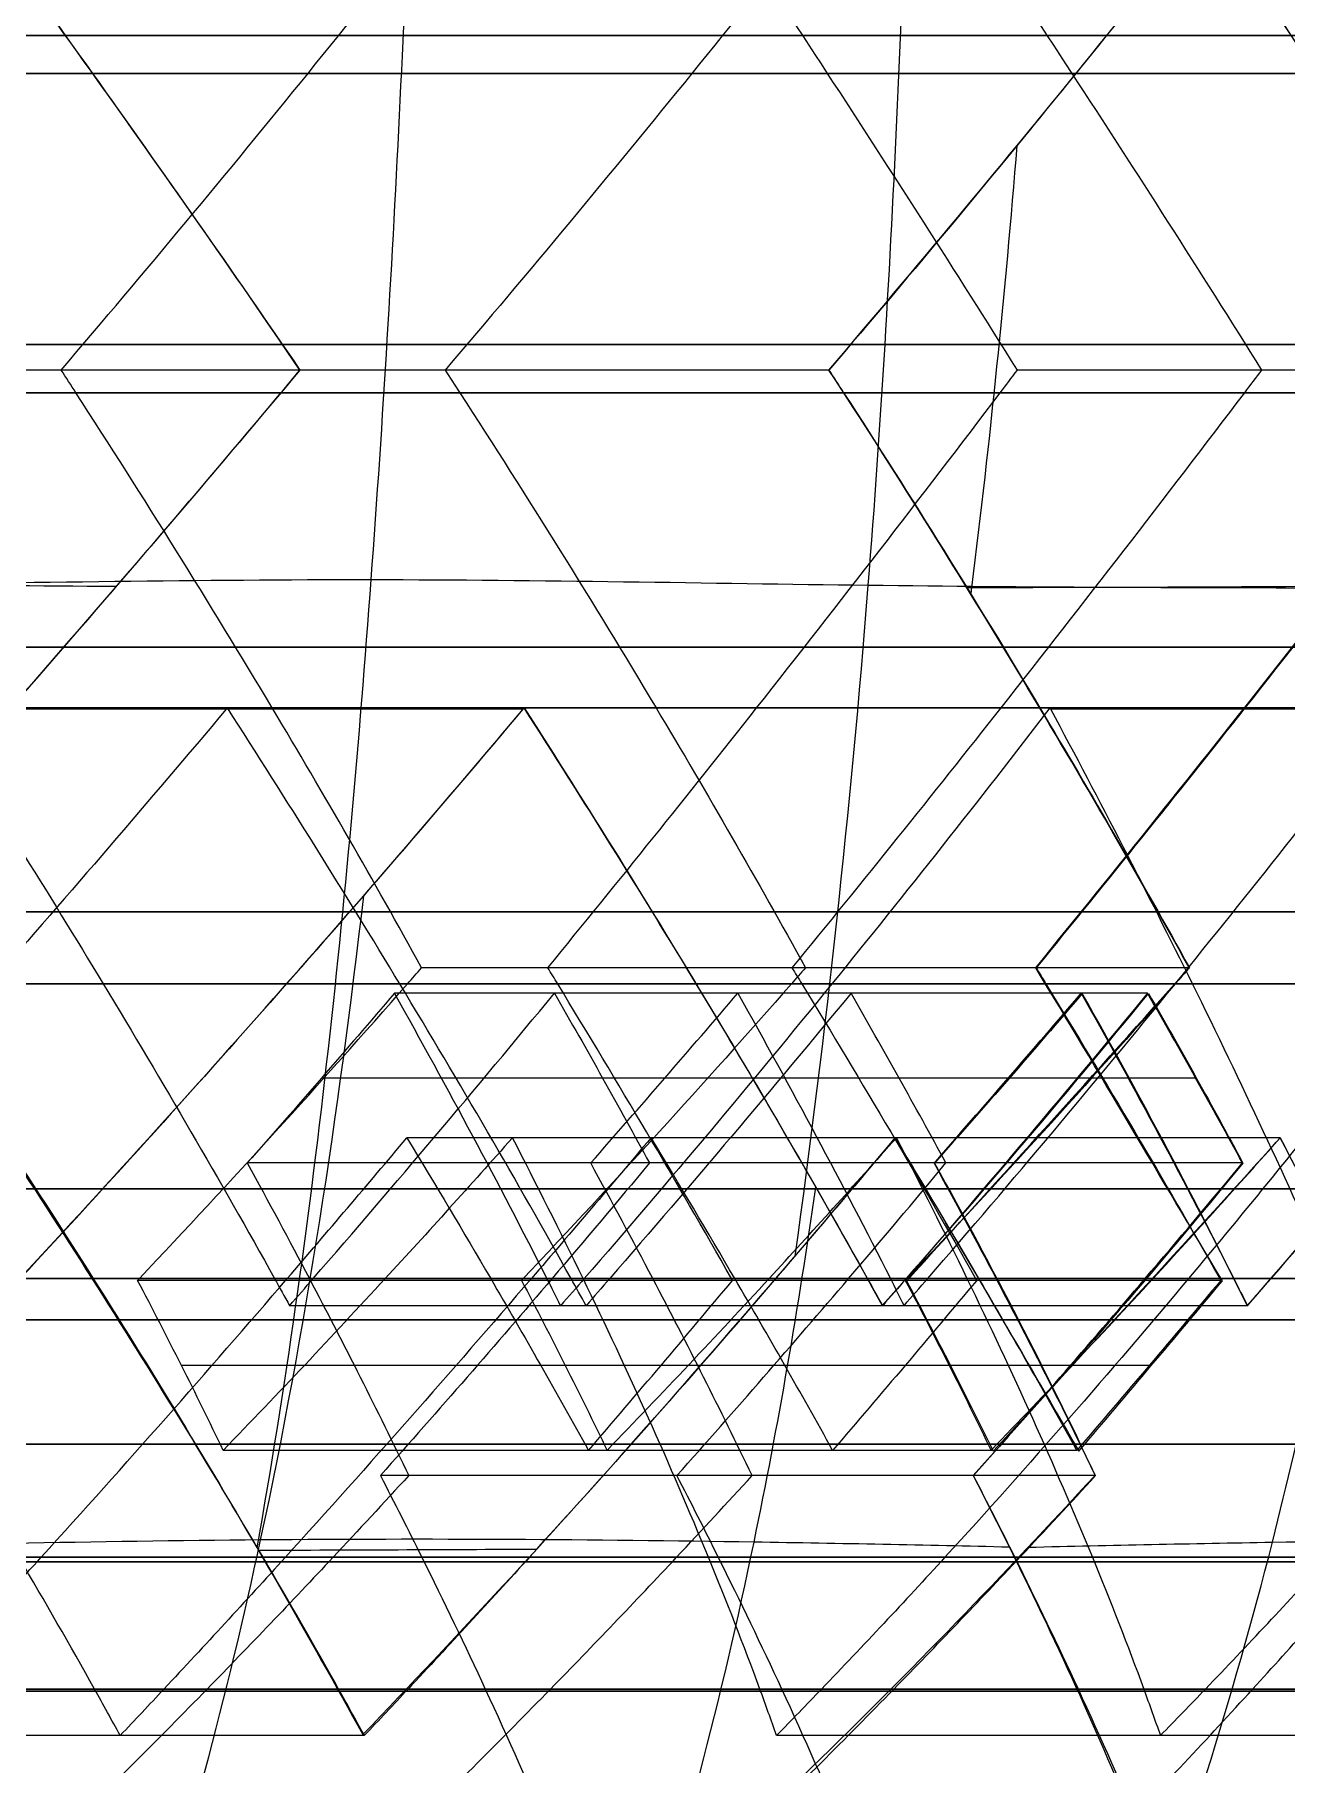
# Model space of a CAD drawing. Header units: millimetres. Extents: x -184 to 184, y -148 to 146.
# Drawn here: x 77.87 to 91.41, y -34.5 to -15.79 of the extents above; entities that cross this region are included whole.
import ezdxf

# ---------------------------------------------------------------- set-up
doc = ezdxf.new("R2010")
doc.units = ezdxf.units.MM
doc.header["$MEASUREMENT"] = 0
doc.layers.add('Tyre', color=7, linetype='Continuous', true_color=0x000000)

msp = doc.modelspace()

# ---------------------------------------------------------------- linework, layer by layer
at = {"layer": 'Tyre'}
for p, q in [((78.5, -16.206, -106.876), (72.083, -16.206, -98.989)), ((89.136, -16.206, -98.043), (80.829, -16.206, -92.18)), ((91.733, -16.206, 95.617), (86.45, -16.206, 86.93)), ((80.742, -19.416, -104.764), (74.325, -19.416, -96.877)), ((86.465, -19.416, -99.918), (78.158, -19.416, -94.055)), ((93.786, -19.416, 93.08), (88.503, -19.416, 84.393)), ((80.536, -19.662, -104.884), (74.12, -19.662, -96.997)), ((86.624, -19.662, -99.743), (78.318, -19.662, -93.879)), ((93.6, -19.662, 93.227), (88.318, -19.662, 84.54)), ((83.152, -23.087, -102.206), (76.736, -23.087, -94.319)), ((83.165, -23.072, -102.199), (76.748, -23.072, -94.312)), ((83.166, -23.071, -102.199), (76.749, -23.071, -94.312)), ((83.166, -23.072, -102.198), (76.75, -23.072, -94.311)), ((88.748, -23.072, -97.246), (80.442, -23.072, -91.383)), ((90.965, -23.072, 95.176), (85.682, -23.072, 86.489)), ((96.286, -23.072, 89.945), (88.855, -23.072, 83.005)), ((96.287, -23.071, 89.944), (88.856, -23.071, 83.005)), ((96.287, -23.072, 89.944), (88.857, -23.072, 83.004)), ((96.295, -23.087, 89.932), (88.865, -23.087, 82.992)), ((90.364, -25.884, -95.092), (82.058, -25.884, -89.229)), ((88.706, -25.884, 96.642), (83.423, -25.884, 87.955)), ((80.594, -26.059, -103.569), (74.177, -26.059, -95.683)), ((85.03, -26.059, -99.959), (78.614, -26.059, -92.072)), ((89.194, -26.158, 96.221), (81.764, -26.158, 89.282)), ((90.211, -26.059, -95.189), (81.905, -26.059, -89.326)), ((89.912, -26.158, -95.551), (83.495, -26.158, -87.664)), ((88.813, -26.059, 96.495), (83.53, -26.059, 87.808)), ((93.925, -26.059, 91.652), (86.495, -26.059, 84.712)), ((97.83, -26.059, 87.472), (90.399, -26.059, 80.533)), ((88.404, -27.078, 96.689), (80.973, -27.078, 89.749)), ((90.432, -27.078, -94.795), (84.016, -27.078, -86.908)), ((87.182, -27.723, 97.522), (81.899, -27.723, 88.835)), ((91.347, -27.723, -93.632), (83.041, -27.723, -87.769)), ((87.602, -27.996, 97.142), (80.171, -27.996, 90.202)), ((90.939, -27.996, -94.025), (84.523, -27.996, -86.139)), ((78.494, -29.246, 104.26), (73.211, -29.246, 95.573)), ((87.291, -29.266, -96.886), (78.985, -29.266, -91.022)), ((87.31, -29.246, -96.876), (79.004, -29.246, -91.012)), ((86.883, -29.246, -97.403), (80.467, -29.246, -89.516)), ((85.887, -29.246, 98.199), (80.604, -29.246, 89.512)), ((88.274, -29.246, 96.132), (80.844, -29.246, 89.193)), ((87.301, -29.246, -97.027), (80.885, -29.246, -89.14)), ((89.971, -29.246, -94.446), (81.664, -29.246, -88.583)), ((88.087, -29.246, 96.204), (82.805, -29.246, 87.517)), ((90.845, -29.246, 93.718), (83.414, -29.246, 86.778)), ((89.886, -29.246, -94.627), (83.469, -29.246, -86.74)), ((92.111, -29.246, -92.386), (83.805, -29.246, -86.523)), ((91.248, -29.246, 93.326), (83.818, -29.246, 86.386)), ((90.693, -29.246, 93.716), (85.41, -29.246, 85.029)), ((90.704, -29.266, 93.698), (85.422, -29.266, 85.011)), ((98.662, -29.246, -85.424), (90.356, -29.246, -79.561)), ((87.046, -29.54, -97.158), (80.629, -29.54, -89.271)), ((90.993, -29.54, 93.471), (83.562, -29.54, 86.532)), ((87.765, -30.186, -96.143), (79.459, -30.186, -90.279)), ((89.931, -30.186, 94.12), (84.648, -30.186, 85.433)), ((88.219, -31.105, -95.386), (79.912, -31.105, -89.523)), ((89.145, -31.105, 94.521), (83.863, -31.105, 85.834)), ((88.028, -31.378, -95.577), (81.612, -31.378, -87.69)), ((89.349, -31.378, 94.344), (81.918, -31.378, 87.404)), ((80.342, -32.262, 101.745), (75.059, -32.262, 93.058)), ((83.225, -32.262, 99.377), (77.942, -32.262, 90.69)), ((88.531, -32.262, 94.737), (81.1, -32.262, 87.798)), ((88.477, -32.262, -94.788), (82.06, -32.262, -86.901)), ((93.468, -32.262, -89.811), (85.161, -32.262, -83.948)), ((96.026, -32.262, -87.097), (87.72, -32.262, -81.233)), ((81.16, -33.688, 100.462), (75.878, -33.688, 91.775)), ((81.911, -33.688, 99.845), (76.628, -33.688, 91.158)), ((87.167, -33.688, 95.332), (79.737, -33.688, 88.393)), ((89.163, -33.688, -93.468), (82.747, -33.688, -85.581)), ((94.024, -33.688, -88.532), (85.718, -33.688, -82.669)), ((94.691, -33.688, -87.825), (86.384, -33.688, -81.962)), ((99.356, -33.688, -82.552), (91.049, -33.688, -76.689)), ((81.438, -34.191, 99.993), (76.156, -34.191, 91.306)), ((94.204, -34.191, -88.071), (85.898, -34.191, -82.207))]:
    msp.add_line(p, q, dxfattribs=at)
at = {"layer": 'Tyre', "extrusion": (0, 1, 0)}
for centre, radius in [((-0.002, 0, -15.797), 124.225), ((-0.002, 0, -16.206), 128.204), ((-0.002, 0, -19.139), 123.865), ((-0.002, 0, -19.662), 127.831), ((-0.002, 0, -22.415), 123.407), ((-0.002, 0, -23.072), 127.353), ((-0.002, 0, -25.28), 122.902), ((-0.002, 0, -26.059), 126.825), ((-0.002, 0, -28.277), 122.237), ((-0.002, 0, -29.246), 126.118), ((-0.002, 0, -29.694), 121.862), ((-0.002, 0, -31.039), 121.458), ((-0.002, 0, -32.262), 125.267), ((-0.002, 0, -32.312), 121.025), ((-0.002, 0, -33.688), 124.781), ((-0.002, 0, -33.709), 120.479)]:
    msp.add_circle(centre, radius, dxfattribs=at)
at = {"layer": 'Tyre'}
for points, knots in [([(44.107, -25.214), (44.425, -25.8), (45.033, -26.906), (45.919, -28.462), (46.733, -29.826), (47.482, -31.009), (48.177, -32.029), (48.829, -32.902), (49.446, -33.644), (50.04, -34.273), (50.623, -34.811), (51.259, -35.315), (52.008, -35.814), (52.894, -36.3), (53.877, -36.739), (54.92, -37.119), (56.018, -37.449), (57.164, -37.736), (58.351, -37.988), (59.572, -38.216), (60.938, -38.448), (62.11, -38.639), (63.547, -38.882), (65.86, -39.301), (69.451, -40.037), (73.023, -40.814), (75.856, -41.4), (78.503, -41.914), (81.135, -42.355), (83.68, -42.669), (85.989, -42.877), (88.75, -43.006), (92.055, -43.027), (95.534, -42.953), (98.576, -42.845), (100.862, -42.765), (102.469, -42.714), (104.168, -42.664), (106.229, -42.583), (108.053, -42.454), (109.448, -42.297), (110.434, -42.151), (111.37, -41.972), (112.303, -41.744), (113.29, -41.429), (114.316, -40.994), (115.316, -40.436), (116.233, -39.786), (117.08, -39.039), (117.867, -38.188), (118.6, -37.23), (119.282, -36.161), (119.916, -34.98), (120.504, -33.689), (121.019, -32.364), (121.473, -31.022), (121.876, -29.676), (122.382, -27.762), (122.914, -25.337), (123.447, -22.287), (123.885, -19.123), (124.241, -15.803), (124.51, -12.476), (124.703, -9.19), (124.852, -5.37), (124.899, -2.648), (124.908, -1)], [-120.649004, -120.649004, -120.649004, -120.649004, -118.650702, -116.862627, -115.278043, -113.886013, -112.659991, -111.57623, -110.619273, -109.764185, -108.982805, -108.241804, -107.330881, -106.285945, -105.214455, -104.103595, -102.956919, -101.774926, -100.560273, -99.316969, -98.049825, -96.401874, -95.754745, -93.679159, -89.348161, -84.759548, -82.712049, -80.669318, -76.6709, -74.708043, -72.977287, -69.716501, -66.420043, -63.061128, -59.280374, -57.285758, -56.198777, -54.459689, -52.18611, -50.010515, -48.975492, -47.975653, -47.021046, -46.115651, -45.09644, -43.915354, -42.778406, -41.665801, -40.547217, -39.394425, -38.193605, -36.930675, -35.593952, -34.175832, -32.675947, -31.330744, -29.926467, -28.461055, -25.390839, -22.481232, -19.173422, -15.811868, -12.463584, -9.160915, -5.937875, -0.994422, -0.994422, -0.994422, -0.994422]), ([(80.278, -32.161, 101.819), (80.895, -28.699, 102.81), (81.618, -21.608, 103.915), (81.991, -13.237, 104.579), (82.11, -8.215, 104.787), (82.137, -6.644, 104.833)], [11.622363, 11.622363, 11.622363, 11.622363, 21.998391, 32.39871, 37.116955, 37.116955, 37.116955, 37.116955]), ([(86.099, -29.005, 98.099), (86.437, -26.588, 98.603), (87.076, -20.674, 99.536), (87.314, -14.317, 100.019), (87.407, -10.35, 100.218), (87.418, -9.844, 100.242)], [14.758479, 14.758479, 14.758479, 14.758479, 21.998391, 32.39871, 33.919074, 33.919074, 33.919074, 33.919074]), ([(80.742, -19.416, -104.764), (80.012, -18.347, -105.488), (79.264, -17.277, -106.192), (78.5, -16.206, -106.876), (77.725, -15.12, -107.57), (76.933, -14.034, -108.244), (76.125, -12.948, -108.9)], [813.991134, 813.991134, 813.991134, 813.991134, 818.440226, 818.440226, 818.440226, 822.951964, 822.951964, 822.951964, 822.951964]), ([(78.158, -19.416, -94.055), (79.068, -18.351, -93.449), (79.958, -17.281, -92.824), (80.829, -16.206, -92.18), (81.706, -15.124, -91.531), (82.564, -14.038, -90.863), (83.404, -12.948, -90.179)], [-668.78662, -668.78662, -668.78662, -668.78662, -664.20882, -664.20882, -664.20882, -659.598797, -659.598797, -659.598797, -659.598797]), ([(87.557, -12.948, -93.111), (86.717, -14.038, -93.795), (85.86, -15.124, -94.462), (84.982, -16.206, -95.111), (84.111, -17.281, -95.755), (83.222, -18.351, -96.381), (82.312, -19.416, -96.986)], [659.598797, 659.598797, 659.598797, 659.598797, 664.20882, 664.20882, 664.20882, 668.78662, 668.78662, 668.78662, 668.78662]), ([(88.503, -19.416, 84.393), (87.837, -18.351, 85.26), (87.153, -17.281, 86.105), (86.45, -16.206, 86.93), (85.743, -15.124, 87.761), (85.019, -14.038, 88.571), (84.279, -12.948, 89.362)], [-668.78662, -668.78662, -668.78662, -668.78662, -664.20882, -664.20882, -664.20882, -659.598797, -659.598797, -659.598797, -659.598797]), ([(91.71, -12.948, -96.042), (90.87, -14.038, -96.727), (90.013, -15.124, -97.394), (89.136, -16.206, -98.043), (88.265, -17.281, -98.687), (87.375, -18.351, -99.313), (86.465, -19.416, -99.918)], [659.598797, 659.598797, 659.598797, 659.598797, 664.20882, 664.20882, 664.20882, 668.78662, 668.78662, 668.78662, 668.78662]), ([(86.92, -12.948, 93.705), (87.66, -14.038, 92.914), (88.385, -15.124, 92.104), (89.092, -16.206, 91.273), (89.794, -17.281, 90.448), (90.479, -18.351, 89.603), (91.145, -19.416, 88.737)], [659.598797, 659.598797, 659.598797, 659.598797, 664.20882, 664.20882, 664.20882, 668.78662, 668.78662, 668.78662, 668.78662]), ([(89.561, -12.948, 98.049), (90.302, -14.038, 97.258), (91.026, -15.124, 96.448), (91.733, -16.206, 95.617), (92.435, -17.281, 94.792), (93.12, -18.351, 93.947), (93.786, -19.416, 93.08)], [659.598797, 659.598797, 659.598797, 659.598797, 664.20882, 664.20882, 664.20882, 668.78662, 668.78662, 668.78662, 668.78662]), ([(88.001, -21.845, -98.155), (88.004, -21.821, -98.157), (88.209, -20.2, -98.295), (88.372, -18.58, -98.411), (88.502, -16.985, -98.509)], [21.92523, 21.92523, 21.92523, 21.92523, 21.998391, 26.781942, 26.781942, 26.781942, 26.781942]), ([(75.104, -25.884, -107.645), (75.955, -24.95, -107.275), (76.792, -24.013, -106.881), (77.616, -23.072, -106.467), (78.608, -21.939, -105.968), (79.581, -20.802, -105.439), (80.536, -19.662, -104.884), (80.605, -19.58, -104.844), (80.674, -19.498, -104.804), (80.742, -19.416, -104.764)], [804.936805, 804.936805, 804.936805, 804.936805, 808.886961, 808.886961, 808.886961, 813.649053, 813.649053, 813.649053, 813.991134, 813.991134, 813.991134, 813.991134]), ([(82.058, -25.884, -89.229), (81.542, -24.947, -89.963), (81.002, -24.009, -90.68), (80.442, -23.072, -91.383), (79.762, -21.934, -92.236), (79.052, -20.797, -93.068), (78.318, -19.662, -93.879), (78.265, -19.58, -93.938), (78.212, -19.498, -93.996), (78.158, -19.416, -94.055)], [-677.752953, -677.752953, -677.752953, -677.752953, -673.859453, -673.859453, -673.859453, -669.127981, -669.127981, -669.127981, -668.78662, -668.78662, -668.78662, -668.78662]), ([(82.312, -19.416, -96.986), (82.365, -19.498, -96.928), (82.418, -19.58, -96.87), (82.471, -19.662, -96.811), (83.206, -20.797, -96), (83.915, -21.934, -95.168), (84.595, -23.072, -94.314), (85.155, -24.009, -93.612), (85.695, -24.947, -92.894), (86.211, -25.884, -92.161)], [668.78662, 668.78662, 668.78662, 668.78662, 669.127981, 669.127981, 669.127981, 673.859453, 673.859453, 673.859453, 677.752953, 677.752953, 677.752953, 677.752953]), ([(83.423, -25.884, 87.955), (84.19, -24.947, 87.489), (84.943, -24.009, 87), (85.682, -23.072, 86.489), (86.58, -21.934, 85.869), (87.458, -20.797, 85.218), (88.318, -19.662, 84.54), (88.38, -19.58, 84.491), (88.442, -19.498, 84.442), (88.503, -19.416, 84.393)], [-677.752953, -677.752953, -677.752953, -677.752953, -673.859453, -673.859453, -673.859453, -669.127981, -669.127981, -669.127981, -668.78662, -668.78662, -668.78662, -668.78662]), ([(91.145, -19.416, 88.737), (91.083, -19.498, 88.786), (91.021, -19.58, 88.835), (90.959, -19.662, 88.884), (90.099, -20.797, 89.561), (89.221, -21.934, 90.213), (88.323, -23.072, 90.833), (87.584, -24.009, 91.343), (86.832, -24.947, 91.833), (86.064, -25.884, 92.298)], [668.78662, 668.78662, 668.78662, 668.78662, 669.127981, 669.127981, 669.127981, 673.859453, 673.859453, 673.859453, 677.752953, 677.752953, 677.752953, 677.752953]), ([(86.465, -19.416, -99.918), (86.518, -19.498, -99.86), (86.571, -19.58, -99.801), (86.624, -19.662, -99.743), (87.359, -20.797, -98.931), (88.068, -21.934, -98.1), (88.748, -23.072, -97.246), (89.308, -24.009, -96.544), (89.848, -24.947, -95.826), (90.364, -25.884, -95.092)], [668.78662, 668.78662, 668.78662, 668.78662, 669.127981, 669.127981, 669.127981, 673.859453, 673.859453, 673.859453, 677.752953, 677.752953, 677.752953, 677.752953]), ([(93.786, -19.416, 93.08), (93.724, -19.498, 93.129), (93.663, -19.58, 93.179), (93.601, -19.662, 93.227), (92.741, -20.797, 93.905), (91.863, -21.934, 94.556), (90.965, -23.072, 95.176), (90.226, -24.009, 95.687), (89.473, -24.947, 96.176), (88.706, -25.884, 96.642)], [668.78662, 668.78662, 668.78662, 668.78662, 669.127981, 669.127981, 669.127981, 673.859453, 673.859453, 673.859453, 677.752953, 677.752953, 677.752953, 677.752953]), ([(78.752, -21.759, -105.871), (77.922, -21.754, -106.482), (75.219, -21.732, -108.425), (70.546, -21.647, -111.603), (64.463, -21.76, -115.216), (60.365, -21.77, -117.255), (58.22, -21.772, -118.287), (58.198, -21.772, -118.297)], [4.886563, 4.886563, 4.886563, 4.886563, 7.979294, 14.867092, 21.754891, 28.64269, 28.713111, 28.713111, 28.713111, 28.713111]), ([(73.388, -21.759, 109.657), (74.242, -21.754, 109.08), (76.977, -21.732, 107.184), (81.536, -21.647, 103.845), (86.978, -21.76, 99.324), (90.272, -21.77, 96.144), (91.962, -21.772, 94.469), (91.979, -21.772, 94.452)], [4.886563, 4.886563, 4.886563, 4.886563, 7.979294, 14.867092, 21.754891, 28.64269, 28.713111, 28.713111, 28.713111, 28.713111]), ([(104.395, -21.759, -80.699), (103.761, -21.754, -81.511), (101.683, -21.732, -84.111), (98.04, -21.647, -88.431), (93.158, -21.76, -93.552), (89.761, -21.77, -96.621), (87.974, -21.772, -98.193), (87.956, -21.772, -98.209)], [4.886563, 4.886563, 4.886563, 4.886563, 7.979294, 14.867092, 21.754891, 28.64269, 28.713111, 28.713111, 28.713111, 28.713111]), ([(79.957, -23.071, -98.255), (79.952, -23.077, -98.258), (79.948, -23.082, -98.26), (79.944, -23.087, -98.263), (79.107, -24.08, -98.741), (78.255, -25.072, -99.196), (77.386, -26.059, -99.626), (76.446, -27.127, -100.09), (75.487, -28.19, -100.524), (74.506, -29.246, -100.921), (74.415, -29.344, -100.957), (74.324, -29.442, -100.994), (74.233, -29.54, -101.03)], [790.763389, 790.763389, 790.763389, 790.763389, 790.783637, 790.783637, 790.783637, 794.937043, 794.937043, 794.937043, 799.424696, 799.424696, 799.424696, 799.840146, 799.840146, 799.840146, 799.840146]), ([(76.749, -23.071, -94.312), (77.391, -24.071, -93.586), (78.014, -25.067, -92.84), (78.614, -26.059, -92.072), (79.259, -27.127, -91.247), (79.879, -28.19, -90.396), (80.467, -29.246, -89.516), (80.521, -29.344, -89.435), (80.575, -29.442, -89.353), (80.629, -29.54, -89.271)], [-790.763389, -790.763389, -790.763389, -790.763389, -786.58964, -786.58964, -786.58964, -782.101856, -782.101856, -782.101856, -781.686392, -781.686392, -781.686392, -781.686392]), ([(83.166, -23.071, -102.199), (83.161, -23.077, -102.202), (83.157, -23.082, -102.204), (83.152, -23.087, -102.206), (82.316, -24.08, -102.684), (81.463, -25.072, -103.14), (80.594, -26.059, -103.569), (79.655, -27.127, -104.034), (78.696, -28.19, -104.467), (77.715, -29.246, -104.864), (77.624, -29.344, -104.901), (77.533, -29.442, -104.937), (77.441, -29.54, -104.973)], [790.763389, 790.763389, 790.763389, 790.763389, 790.783637, 790.783637, 790.783637, 794.937043, 794.937043, 794.937043, 799.424696, 799.424696, 799.424696, 799.840146, 799.840146, 799.840146, 799.840146]), ([(83.837, -29.54, -93.214), (83.784, -29.442, -93.296), (83.729, -29.344, -93.378), (83.675, -29.246, -93.459), (83.087, -28.19, -94.34), (82.468, -27.127, -95.19), (81.822, -26.059, -96.016), (81.222, -25.067, -96.783), (80.599, -24.071, -97.529), (79.957, -23.071, -98.255)], [781.686392, 781.686392, 781.686392, 781.686392, 782.101856, 782.101856, 782.101856, 786.58964, 786.58964, 786.58964, 790.763389, 790.763389, 790.763389, 790.763389]), ([(87.046, -29.54, -97.158), (86.992, -29.442, -97.24), (86.938, -29.344, -97.321), (86.883, -29.246, -97.403), (86.295, -28.19, -98.283), (85.676, -27.127, -99.134), (85.03, -26.059, -99.959), (84.43, -25.067, -100.727), (83.808, -24.071, -101.472), (83.166, -23.071, -102.199)], [781.686392, 781.686392, 781.686392, 781.686392, 782.101856, 782.101856, 782.101856, 786.58964, 786.58964, 786.58964, 790.763389, 790.763389, 790.763389, 790.763389]), ([(88.856, -23.071, 83.005), (88.088, -24.071, 83.596), (87.301, -25.067, 84.166), (86.495, -26.059, 84.712), (85.627, -27.127, 85.3), (84.736, -28.19, 85.86), (83.818, -29.246, 86.386), (83.733, -29.344, 86.435), (83.648, -29.442, 86.484), (83.562, -29.54, 86.532)], [-790.763389, -790.763389, -790.763389, -790.763389, -786.58964, -786.58964, -786.58964, -782.101856, -782.101856, -782.101856, -781.686392, -781.686392, -781.686392, -781.686392]), ([(87.277, -29.54, 90.002), (87.363, -29.442, 89.953), (87.448, -29.344, 89.905), (87.533, -29.246, 89.856), (88.451, -28.19, 89.33), (89.342, -27.127, 88.77), (90.21, -26.059, 88.182), (91.017, -25.067, 87.636), (91.803, -24.071, 87.066), (92.571, -23.071, 86.475)], [781.686392, 781.686392, 781.686392, 781.686392, 782.101856, 782.101856, 782.101856, 786.58964, 786.58964, 786.58964, 790.763389, 790.763389, 790.763389, 790.763389]), ([(92.015, -29.54, 77.483), (91.973, -29.442, 77.572), (91.93, -29.344, 77.66), (91.887, -29.246, 77.748), (91.425, -28.19, 78.7), (90.926, -27.127, 79.627), (90.399, -26.059, 80.533), (89.911, -25.072, 81.371), (89.399, -24.08, 82.19), (88.865, -23.087, 82.992), (88.862, -23.082, 82.996), (88.859, -23.077, 83), (88.856, -23.071, 83.005)], [-799.840146, -799.840146, -799.840146, -799.840146, -799.424696, -799.424696, -799.424696, -794.937043, -794.937043, -794.937043, -790.783637, -790.783637, -790.783637, -790.763389, -790.763389, -790.763389, -790.763389]), ([(90.993, -29.54, 93.471), (91.078, -29.442, 93.423), (91.163, -29.344, 93.375), (91.248, -29.246, 93.326), (92.167, -28.19, 92.8), (93.058, -27.127, 92.24), (93.925, -26.059, 91.652), (94.732, -25.067, 91.106), (95.518, -24.071, 90.535), (96.287, -23.071, 89.944)], [781.686392, 781.686392, 781.686392, 781.686392, 782.101856, 782.101856, 782.101856, 786.58964, 786.58964, 786.58964, 790.763389, 790.763389, 790.763389, 790.763389]), ([(76.098, -44.299, -96.515), (76.405, -43.636, -96.893), (78.397, -39.203, -99.346), (80.29, -33.235, -101.712), (81.159, -27.457, -102.807), (81.432, -25.105, -103.15)], [-0.533993, -0.533993, -0.533993, -0.533993, 1.197755, 11.598073, 18.662915, 18.662915, 18.662915, 18.662915]), ([(91.098, -44.299, 82.505), (91.455, -43.636, 82.838), (93.766, -39.203, 84.993), (95.998, -33.235, 87.042), (97.031, -27.457, 87.984), (97.354, -25.105, 88.279)], [-0.533993, -0.533993, -0.533993, -0.533993, 1.197755, 11.598073, 18.662915, 18.662915, 18.662915, 18.662915]), ([(78.985, -29.266, -91.022), (78.991, -29.26, -91.019), (78.997, -29.253, -91.016), (79.004, -29.246, -91.012), (79.999, -28.193, -90.481), (80.964, -27.13, -89.917), (81.905, -26.059, -89.326), (81.956, -26.001, -89.294), (82.007, -25.943, -89.262), (82.058, -25.884, -89.229)], [-682.663228, -682.663228, -682.663228, -682.663228, -682.634149, -682.634149, -682.634149, -678.005283, -678.005283, -678.005283, -677.752953, -677.752953, -677.752953, -677.752953]), ([(86.211, -25.884, -92.161), (86.16, -25.943, -92.193), (86.109, -26.001, -92.226), (86.058, -26.059, -92.258), (85.117, -27.13, -92.849), (84.152, -28.193, -93.413), (83.157, -29.246, -93.944), (83.15, -29.253, -93.947), (83.144, -29.26, -93.951), (83.138, -29.266, -93.954)], [677.752953, 677.752953, 677.752953, 677.752953, 678.005283, 678.005283, 678.005283, 682.634149, 682.634149, 682.634149, 682.663228, 682.663228, 682.663228, 682.663228]), ([(85.422, -29.266, 85.011), (85.418, -29.26, 85.017), (85.414, -29.253, 85.023), (85.41, -29.246, 85.029), (84.812, -28.193, 85.985), (84.184, -27.13, 86.91), (83.53, -26.059, 87.808), (83.495, -26.001, 87.857), (83.459, -25.943, 87.906), (83.423, -25.884, 87.955)], [-682.663228, -682.663228, -682.663228, -682.663228, -682.634149, -682.634149, -682.634149, -678.005283, -678.005283, -678.005283, -677.752953, -677.752953, -677.752953, -677.752953]), ([(86.064, -25.884, 92.298), (86.1, -25.943, 92.249), (86.136, -26.001, 92.2), (86.172, -26.059, 92.151), (86.825, -27.13, 91.254), (87.454, -28.193, 90.329), (88.052, -29.246, 89.372), (88.056, -29.253, 89.366), (88.059, -29.26, 89.36), (88.063, -29.266, 89.354)], [677.752953, 677.752953, 677.752953, 677.752953, 678.005283, 678.005283, 678.005283, 682.634149, 682.634149, 682.634149, 682.663228, 682.663228, 682.663228, 682.663228]), ([(90.364, -25.884, -95.092), (90.313, -25.943, -95.125), (90.262, -26.001, -95.157), (90.211, -26.059, -95.189), (89.27, -27.13, -95.78), (88.305, -28.193, -96.344), (87.31, -29.246, -96.876), (87.304, -29.253, -96.879), (87.297, -29.26, -96.882), (87.291, -29.266, -96.886)], [677.752953, 677.752953, 677.752953, 677.752953, 678.005283, 678.005283, 678.005283, 682.634149, 682.634149, 682.634149, 682.663228, 682.663228, 682.663228, 682.663228]), ([(88.706, -25.884, 96.642), (88.742, -25.943, 96.593), (88.777, -26.001, 96.544), (88.813, -26.059, 96.495), (89.467, -27.13, 95.597), (90.095, -28.193, 94.672), (90.693, -29.246, 93.716), (90.697, -29.253, 93.71), (90.701, -29.26, 93.704), (90.704, -29.266, 93.698)], [677.752953, 677.752953, 677.752953, 677.752953, 678.005283, 678.005283, 678.005283, 682.634149, 682.634149, 682.634149, 682.663228, 682.663228, 682.663228, 682.663228]), ([(80.629, -29.54, -89.271), (80.715, -29.442, -89.228), (80.8, -29.344, -89.184), (80.885, -29.246, -89.14), (81.777, -28.22, -88.68), (82.646, -27.19, -88.186), (83.495, -26.158, -87.664)], [-781.686392, -781.686392, -781.686392, -781.686392, -781.275938, -781.275938, -781.275938, -776.969921, -776.969921, -776.969921, -776.969921]), ([(83.562, -29.54, 86.532), (83.513, -29.442, 86.614), (83.464, -29.344, 86.696), (83.414, -29.246, 86.778), (82.895, -28.22, 87.636), (82.342, -27.19, 88.47), (81.764, -26.158, 89.282)], [-781.686392, -781.686392, -781.686392, -781.686392, -781.275938, -781.275938, -781.275938, -776.969921, -776.969921, -776.969921, -776.969921]), ([(86.704, -26.158, -91.608), (85.854, -27.19, -92.129), (84.985, -28.22, -92.624), (84.093, -29.246, -93.084), (84.008, -29.344, -93.128), (83.923, -29.442, -93.171), (83.837, -29.54, -93.214)], [776.969921, 776.969921, 776.969921, 776.969921, 781.275938, 781.275938, 781.275938, 781.686392, 781.686392, 781.686392, 781.686392]), ([(85.479, -26.158, 92.751), (86.057, -27.19, 91.94), (86.61, -28.22, 91.106), (87.13, -29.246, 90.248), (87.179, -29.344, 90.166), (87.228, -29.442, 90.084), (87.277, -29.54, 90.002)], [776.969921, 776.969921, 776.969921, 776.969921, 781.275938, 781.275938, 781.275938, 781.686392, 781.686392, 781.686392, 781.686392]), ([(89.912, -26.158, -95.551), (89.063, -27.19, -96.073), (88.193, -28.22, -96.567), (87.301, -29.246, -97.027), (87.216, -29.344, -97.071), (87.131, -29.442, -97.114), (87.046, -29.54, -97.158)], [776.969921, 776.969921, 776.969921, 776.969921, 781.275938, 781.275938, 781.275938, 781.686392, 781.686392, 781.686392, 781.686392]), ([(89.194, -26.158, 96.221), (89.773, -27.19, 95.41), (90.325, -28.22, 94.576), (90.845, -29.246, 93.718), (90.894, -29.344, 93.636), (90.944, -29.442, 93.554), (90.993, -29.54, 93.471)], [776.969921, 776.969921, 776.969921, 776.969921, 781.275938, 781.275938, 781.275938, 781.686392, 781.686392, 781.686392, 781.686392]), ([(78.797, -34.191, 95.65), (78.705, -34.024, 95.807), (78.613, -33.856, 95.963), (78.519, -33.688, 96.118), (78.255, -33.216, 96.555), (77.982, -32.74, 96.982), (77.701, -32.262, 97.401), (77.116, -31.266, 98.273), (76.497, -30.26, 99.11), (75.852, -29.246, 99.916), (75.53, -28.74, 100.319), (75.202, -28.232, 100.715), (74.867, -27.723, 101.103)], [699.146423, 699.146423, 699.146423, 699.146423, 699.887678, 699.887678, 699.887678, 701.973631, 701.973631, 701.973631, 706.315002, 706.315002, 706.315002, 708.483339, 708.483339, 708.483339, 708.483339]), ([(76.156, -34.191, 91.306), (76.314, -34.024, 91.258), (76.471, -33.856, 91.209), (76.628, -33.688, 91.158), (77.072, -33.214, 91.013), (77.51, -32.738, 90.857), (77.942, -32.262, 90.69), (78.851, -31.261, 90.34), (79.738, -30.253, 89.943), (80.604, -29.246, 89.512), (81.04, -28.739, 89.295), (81.472, -28.231, 89.069), (81.899, -27.723, 88.835)], [-699.146423, -699.146423, -699.146423, -699.146423, -698.440735, -698.440735, -698.440735, -696.445415, -696.445415, -696.445415, -692.252978, -692.252978, -692.252978, -690.141445, -690.141445, -690.141445, -690.141445]), ([(81.438, -34.191, 99.993), (81.347, -34.024, 100.151), (81.254, -33.856, 100.307), (81.16, -33.688, 100.462), (80.896, -33.216, 100.898), (80.623, -32.74, 101.326), (80.342, -32.262, 101.745), (79.757, -31.266, 102.617), (79.139, -30.26, 103.453), (78.494, -29.246, 104.26), (78.172, -28.74, 104.663), (77.843, -28.232, 105.058), (77.508, -27.723, 105.447)], [699.146423, 699.146423, 699.146423, 699.146423, 699.887678, 699.887678, 699.887678, 701.973631, 701.973631, 701.973631, 706.315002, 706.315002, 706.315002, 708.483339, 708.483339, 708.483339, 708.483339]), ([(77.526, -27.729, 105.47), (78.242, -28.818, 104.643), (78.923, -29.895, 103.778), (80.221, -32.047, 101.938), (80.834, -33.115, 100.966), (81.422, -34.181, 99.973)], [-205.790002, -205.790002, -205.790002, -205.790002, -201.163707, -201.163707, -196.453086, -196.453086, -196.453086, -196.453086]), ([(84.54, -27.723, 93.178), (84.113, -28.231, 93.413), (83.682, -28.739, 93.639), (83.245, -29.246, 93.856), (82.379, -30.253, 94.287), (81.492, -31.261, 94.683), (80.584, -32.262, 95.034), (80.151, -32.738, 95.2), (79.713, -33.214, 95.357), (79.27, -33.688, 95.501), (79.113, -33.856, 95.552), (78.955, -34.024, 95.602), (78.797, -34.191, 95.65)], [690.141445, 690.141445, 690.141445, 690.141445, 692.252978, 692.252978, 692.252978, 696.445415, 696.445415, 696.445415, 698.440735, 698.440735, 698.440735, 699.146423, 699.146423, 699.146423, 699.146423]), ([(83.041, -27.723, -87.769), (82.588, -28.233, -88.047), (82.13, -28.741, -88.318), (81.664, -29.246, -88.583), (81.091, -29.87, -88.908), (80.507, -30.489, -89.222), (79.912, -31.105, -89.523)], [-690.141445, -690.141445, -690.141445, -690.141445, -687.932616, -687.932616, -687.932616, -685.210677, -685.210677, -685.210677, -685.210677]), ([(81.422, -34.181, 99.973), (82.448, -33.112, 99.676), (83.439, -32.038, 99.315), (85.357, -29.878, 98.485), (86.279, -28.802, 98.023), (87.182, -27.723, 97.522)], [-196.453086, -196.453086, -196.453086, -196.453086, -191.92482, -191.92482, -187.448108, -187.448108, -187.448108, -187.448108]), ([(87.182, -27.723, 97.522), (86.755, -28.231, 97.756), (86.323, -28.739, 97.983), (85.887, -29.246, 98.2), (85.021, -30.254, 98.631), (84.134, -31.261, 99.027), (83.225, -32.262, 99.377), (82.792, -32.738, 99.544), (82.354, -33.214, 99.701), (81.911, -33.688, 99.845), (81.754, -33.856, 99.896), (81.597, -34.024, 99.945), (81.438, -34.191, 99.993)], [690.141445, 690.141445, 690.141445, 690.141445, 692.252978, 692.252978, 692.252978, 696.445415, 696.445415, 696.445415, 698.440735, 698.440735, 698.440735, 699.146423, 699.146423, 699.146423, 699.146423]), ([(81.899, -27.723, 88.835), (82.207, -28.233, 88.403), (82.51, -28.741, 87.964), (82.805, -29.246, 87.517), (83.169, -29.87, 86.967), (83.522, -30.489, 86.407), (83.863, -31.105, 85.834)], [-690.141445, -690.141445, -690.141445, -690.141445, -687.932616, -687.932616, -687.932616, -685.210677, -685.210677, -685.210677, -685.210677]), ([(85.898, -34.191, -82.207), (85.839, -34.024, -82.362), (85.779, -33.856, -82.516), (85.718, -33.688, -82.669), (85.543, -33.214, -83.101), (85.357, -32.738, -83.528), (85.161, -32.262, -83.948), (84.75, -31.261, -84.83), (84.294, -30.253, -85.688), (83.805, -29.246, -86.523), (83.558, -28.739, -86.944), (83.303, -28.231, -87.359), (83.041, -27.723, -87.769)], [-699.146423, -699.146423, -699.146423, -699.146423, -698.440735, -698.440735, -698.440735, -696.445415, -696.445415, -696.445415, -692.252978, -692.252978, -692.252978, -690.141445, -690.141445, -690.141445, -690.141445]), ([(84.065, -31.105, -92.455), (84.66, -30.489, -92.154), (85.244, -29.87, -91.84), (85.817, -29.246, -91.514), (86.283, -28.741, -91.25), (86.741, -28.233, -90.979), (87.194, -27.723, -90.7)], [685.210677, 685.210677, 685.210677, 685.210677, 687.932616, 687.932616, 687.932616, 690.141445, 690.141445, 690.141445, 690.141445]), ([(86.504, -31.105, 90.177), (86.163, -30.489, 90.75), (85.81, -29.87, 91.311), (85.446, -29.246, 91.861), (85.151, -28.741, 92.307), (84.849, -28.233, 92.746), (84.54, -27.723, 93.178)], [685.210677, 685.210677, 685.210677, 685.210677, 687.932616, 687.932616, 687.932616, 690.141445, 690.141445, 690.141445, 690.141445]), ([(91.607, -27.723, -78.659), (91.196, -28.232, -78.966), (90.78, -28.74, -79.267), (90.356, -29.246, -79.561), (89.507, -30.26, -80.149), (88.63, -31.266, -80.71), (87.72, -32.262, -81.233), (87.283, -32.74, -81.485), (86.838, -33.216, -81.729), (86.384, -33.688, -81.962), (86.223, -33.856, -82.045), (86.061, -34.024, -82.127), (85.898, -34.191, -82.207)], [-708.483339, -708.483339, -708.483339, -708.483339, -706.315002, -706.315002, -706.315002, -701.973631, -701.973631, -701.973631, -699.887678, -699.887678, -699.887678, -699.146423, -699.146423, -699.146423, -699.146423]), ([(89.145, -31.105, 94.521), (88.804, -30.489, 95.094), (88.451, -29.87, 95.655), (88.088, -29.246, 96.205), (87.792, -28.741, 96.651), (87.49, -28.233, 97.09), (87.182, -27.723, 97.522)], [685.210677, 685.210677, 685.210677, 685.210677, 687.932616, 687.932616, 687.932616, 690.141445, 690.141445, 690.141445, 690.141445]), ([(87.194, -27.723, -90.7), (87.456, -28.231, -90.29), (87.711, -28.739, -89.875), (87.958, -29.246, -89.455), (88.447, -30.253, -88.62), (88.903, -31.261, -87.762), (89.315, -32.262, -86.879), (89.511, -32.738, -86.459), (89.697, -33.214, -86.033), (89.871, -33.688, -85.6), (89.932, -33.856, -85.447), (89.992, -34.024, -85.294), (90.051, -34.191, -85.139)], [690.141445, 690.141445, 690.141445, 690.141445, 692.252978, 692.252978, 692.252978, 696.445415, 696.445415, 696.445415, 698.440735, 698.440735, 698.440735, 699.146423, 699.146423, 699.146423, 699.146423]), ([(88.219, -31.105, -95.386), (88.814, -30.489, -95.085), (89.397, -29.87, -94.771), (89.971, -29.246, -94.446), (90.436, -28.741, -94.182), (90.895, -28.233, -93.91), (91.347, -27.723, -93.632)], [685.210677, 685.210677, 685.210677, 685.210677, 687.932616, 687.932616, 687.932616, 690.141445, 690.141445, 690.141445, 690.141445]), ([(90.051, -34.191, -85.139), (90.214, -34.024, -85.059), (90.376, -33.856, -84.977), (90.538, -33.688, -84.894), (90.991, -33.216, -84.66), (91.436, -32.74, -84.417), (91.873, -32.262, -84.165), (92.783, -31.266, -83.641), (93.66, -30.26, -83.081), (94.509, -29.246, -82.493), (94.933, -28.74, -82.199), (95.35, -28.232, -81.898), (95.76, -27.723, -81.591)], [699.146423, 699.146423, 699.146423, 699.146423, 699.887678, 699.887678, 699.887678, 701.973631, 701.973631, 701.973631, 706.315002, 706.315002, 706.315002, 708.483339, 708.483339, 708.483339, 708.483339]), ([(94.185, -34.181, -88.053), (93.819, -33.112, -89.057), (93.391, -32.038, -90.021), (92.432, -29.878, -91.878), (91.908, -28.802, -92.766), (91.347, -27.723, -93.632)], [-196.453086, -196.453086, -196.453086, -196.453086, -191.92482, -191.92482, -187.448108, -187.448108, -187.448108, -187.448108]), ([(91.347, -27.723, -93.632), (91.61, -28.231, -93.222), (91.865, -28.739, -92.807), (92.111, -29.246, -92.386), (92.6, -30.254, -91.552), (93.056, -31.261, -90.694), (93.468, -32.262, -89.811), (93.664, -32.738, -89.391), (93.85, -33.214, -88.965), (94.024, -33.688, -88.532), (94.085, -33.856, -88.379), (94.146, -34.024, -88.225), (94.204, -34.191, -88.071)], [690.141445, 690.141445, 690.141445, 690.141445, 692.252978, 692.252978, 692.252978, 696.445415, 696.445415, 696.445415, 698.440735, 698.440735, 698.440735, 699.146423, 699.146423, 699.146423, 699.146423]), ([(80.171, -27.996, 90.202), (80.4, -28.413, 89.87), (80.625, -28.83, 89.533), (80.844, -29.246, 89.193), (81.218, -29.959, 88.609), (81.578, -30.67, 88.014), (81.918, -31.378, 87.404)], [-774.369193, -774.369193, -774.369193, -774.369193, -772.627114, -772.627114, -772.627114, -769.643776, -769.643776, -769.643776, -769.643776]), ([(84.523, -27.996, -86.139), (84.175, -28.413, -86.344), (83.824, -28.83, -86.545), (83.469, -29.246, -86.74), (82.862, -29.959, -87.074), (82.243, -30.67, -87.392), (81.612, -31.378, -87.69)], [-774.369193, -774.369193, -774.369193, -774.369193, -772.627114, -772.627114, -772.627114, -769.643776, -769.643776, -769.643776, -769.643776]), ([(85.633, -31.378, 90.874), (85.293, -30.67, 91.483), (84.934, -29.959, 92.079), (84.559, -29.246, 92.662), (84.34, -28.83, 93.003), (84.116, -28.413, 93.34), (83.887, -27.996, 93.672)], [769.643776, 769.643776, 769.643776, 769.643776, 772.627114, 772.627114, 772.627114, 774.369193, 774.369193, 774.369193, 774.369193]), ([(84.82, -31.378, -91.634), (85.451, -30.67, -91.336), (86.07, -29.959, -91.018), (86.678, -29.246, -90.684), (87.032, -28.83, -90.489), (87.383, -28.413, -90.288), (87.731, -27.996, -90.082)], [769.643776, 769.643776, 769.643776, 769.643776, 772.627114, 772.627114, 772.627114, 774.369193, 774.369193, 774.369193, 774.369193]), ([(89.349, -31.378, 94.344), (89.008, -30.67, 94.953), (88.649, -29.959, 95.549), (88.274, -29.246, 96.132), (88.055, -28.83, 96.473), (87.831, -28.413, 96.809), (87.602, -27.996, 97.142)], [769.643776, 769.643776, 769.643776, 769.643776, 772.627114, 772.627114, 772.627114, 774.369193, 774.369193, 774.369193, 774.369193]), ([(88.028, -31.378, -95.577), (88.659, -30.67, -95.279), (89.278, -29.959, -94.961), (89.886, -29.246, -94.627), (90.241, -28.83, -94.432), (90.592, -28.413, -94.231), (90.939, -27.996, -94.025)], [769.643776, 769.643776, 769.643776, 769.643776, 772.627114, 772.627114, 772.627114, 774.369193, 774.369193, 774.369193, 774.369193]), ([(81.442, -44.343, -92.126), (81.759, -43.666, -92.505), (83.777, -39.209, -94.931), (85.333, -34.257, -96.906), (86.136, -29.554, -97.961), (86.323, -28.26, -98.208)], [-0.561064, -0.561064, -0.561064, -0.561064, 1.197755, 11.598073, 15.499946, 15.499946, 15.499946, 15.499946]), ([(86.355, -44.343, 87.537), (86.712, -43.666, 87.879), (88.994, -39.209, 90.058), (90.859, -34.257, 91.745), (91.856, -29.554, 92.618), (92.09, -28.26, 92.822)], [-0.561064, -0.561064, -0.561064, -0.561064, 1.197755, 11.598073, 15.499946, 15.499946, 15.499946, 15.499946]), ([(81.918, -31.378, 87.404), (81.648, -31.673, 87.539), (81.376, -31.968, 87.67), (81.1, -32.262, 87.798), (80.653, -32.74, 88.006), (80.198, -33.216, 88.204), (79.737, -33.688, 88.393), (79.214, -34.224, 88.606), (78.682, -34.756, 88.805), (78.139, -35.282, 88.988), (77.615, -35.791, 89.165), (77.081, -36.295, 89.326), (76.536, -36.793, 89.47), (76.148, -37.148, 89.572), (75.755, -37.499, 89.664), (75.356, -37.846, 89.747)], [-769.643776, -769.643776, -769.643776, -769.643776, -768.377189, -768.377189, -768.377189, -766.315649, -766.315649, -766.315649, -763.981245, -763.981245, -763.981245, -761.726025, -761.726025, -761.726025, -760.119507, -760.119507, -760.119507, -760.119507]), ([(79.071, -37.846, 93.217), (79.47, -37.499, 93.134), (79.864, -37.148, 93.041), (80.251, -36.793, 92.939), (80.796, -36.295, 92.796), (81.33, -35.791, 92.634), (81.854, -35.282, 92.458), (82.397, -34.756, 92.275), (82.929, -34.224, 92.075), (83.452, -33.688, 91.862), (83.914, -33.216, 91.674), (84.368, -32.74, 91.476), (84.816, -32.262, 91.268), (85.091, -31.968, 91.14), (85.363, -31.673, 91.009), (85.633, -31.378, 90.874)], [760.119507, 760.119507, 760.119507, 760.119507, 761.726025, 761.726025, 761.726025, 763.981245, 763.981245, 763.981245, 766.315649, 766.315649, 766.315649, 768.377189, 768.377189, 768.377189, 769.643776, 769.643776, 769.643776, 769.643776]), ([(81.612, -31.378, -87.69), (81.765, -31.673, -87.43), (81.914, -31.968, -87.167), (82.06, -32.262, -86.901), (82.298, -32.74, -86.469), (82.528, -33.216, -86.029), (82.747, -33.688, -85.581), (82.995, -34.224, -85.074), (83.23, -34.756, -84.557), (83.45, -35.282, -84.028), (83.662, -35.791, -83.517), (83.86, -36.295, -82.995), (84.04, -36.793, -82.462), (84.168, -37.148, -82.082), (84.287, -37.499, -81.695), (84.397, -37.846, -81.303)], [-769.643776, -769.643776, -769.643776, -769.643776, -768.377189, -768.377189, -768.377189, -766.315649, -766.315649, -766.315649, -763.981245, -763.981245, -763.981245, -761.726025, -761.726025, -761.726025, -760.119507, -760.119507, -760.119507, -760.119507]), ([(89.344, -31.376, 94.339), (88.361, -32.447, 94.825), (87.343, -33.499, 95.258), (85.112, -35.673, 96.039), (83.973, -36.71, 96.347), (82.748, -37.817, 96.637)], [-266.950439, -266.950439, -266.950439, -266.950439, -262.4026, -262.4026, -257.42617, -257.42617, -257.42617, -257.42617]), ([(82.786, -37.846, 96.686), (83.185, -37.499, 96.604), (83.579, -37.148, 96.511), (83.967, -36.793, 96.409), (84.511, -36.295, 96.266), (85.045, -35.791, 96.104), (85.57, -35.282, 95.928), (86.112, -34.756, 95.745), (86.645, -34.224, 95.545), (87.167, -33.688, 95.332), (87.629, -33.216, 95.144), (88.083, -32.74, 94.945), (88.531, -32.262, 94.737), (88.806, -31.968, 94.61), (89.079, -31.673, 94.478), (89.349, -31.378, 94.344)], [760.119507, 760.119507, 760.119507, 760.119507, 761.726025, 761.726025, 761.726025, 763.981245, 763.981245, 763.981245, 766.315649, 766.315649, 766.315649, 768.377189, 768.377189, 768.377189, 769.643776, 769.643776, 769.643776, 769.643776]), ([(87.605, -37.846, -85.246), (87.496, -37.499, -85.639), (87.376, -37.148, -86.025), (87.248, -36.793, -86.405), (87.068, -36.295, -86.939), (86.87, -35.791, -87.461), (86.658, -35.282, -87.971), (86.438, -34.756, -88.5), (86.203, -34.224, -89.018), (85.955, -33.688, -89.525), (85.736, -33.216, -89.973), (85.506, -32.74, -90.412), (85.268, -32.262, -90.845), (85.122, -31.968, -91.11), (84.973, -31.673, -91.373), (84.82, -31.378, -91.634)], [760.119507, 760.119507, 760.119507, 760.119507, 761.726025, 761.726025, 761.726025, 763.981245, 763.981245, 763.981245, 766.315649, 766.315649, 766.315649, 768.377189, 768.377189, 768.377189, 769.643776, 769.643776, 769.643776, 769.643776]), ([(86.894, -37.846, -78.628), (87.278, -37.499, -78.492), (87.655, -37.148, -78.346), (88.026, -36.793, -78.192), (88.546, -36.295, -77.976), (89.053, -35.791, -77.743), (89.548, -35.282, -77.497), (90.06, -34.756, -77.241), (90.561, -34.224, -76.971), (91.049, -33.688, -76.689), (91.481, -33.216, -76.44), (91.904, -32.74, -76.181), (92.319, -32.262, -75.914), (92.574, -31.968, -75.75), (92.826, -31.673, -75.583), (93.075, -31.378, -75.413)], [-723.1131, -723.1131, -723.1131, -723.1131, -721.506692, -721.506692, -721.506692, -719.25161, -719.25161, -719.25161, -716.91733, -716.91733, -716.91733, -714.855887, -714.855887, -714.855887, -713.589352, -713.589352, -713.589352, -713.589352]), ([(88.024, -31.376, -95.572), (88.576, -32.447, -94.624), (89.077, -33.499, -93.638), (90.009, -35.673, -91.466), (90.394, -36.71, -90.351), (90.767, -37.817, -89.148)], [-266.950439, -266.950439, -266.950439, -266.950439, -262.4026, -262.4026, -257.42617, -257.42617, -257.42617, -257.42617]), ([(90.813, -37.846, -89.19), (90.704, -37.499, -89.582), (90.584, -37.148, -89.969), (90.456, -36.793, -90.349), (90.276, -36.295, -90.882), (90.078, -35.791, -91.404), (89.866, -35.282, -91.915), (89.647, -34.756, -92.444), (89.411, -34.224, -92.961), (89.163, -33.688, -93.468), (88.944, -33.216, -93.916), (88.715, -32.74, -94.356), (88.477, -32.262, -94.788), (88.33, -31.968, -95.054), (88.181, -31.673, -95.317), (88.028, -31.378, -95.577)], [760.119507, 760.119507, 760.119507, 760.119507, 761.726025, 761.726025, 761.726025, 763.981245, 763.981245, 763.981245, 766.315649, 766.315649, 766.315649, 768.377189, 768.377189, 768.377189, 769.643776, 769.643776, 769.643776, 769.643776]), ([(97.229, -31.378, -78.344), (96.979, -31.673, -78.514), (96.727, -31.968, -78.682), (96.472, -32.262, -78.846), (96.057, -32.74, -79.113), (95.634, -33.216, -79.372), (95.202, -33.688, -79.621), (94.714, -34.224, -79.903), (94.213, -34.756, -80.173), (93.701, -35.282, -80.428), (93.206, -35.791, -80.675), (92.699, -36.295, -80.908), (92.179, -36.793, -81.124), (91.809, -37.148, -81.278), (91.431, -37.499, -81.424), (91.047, -37.846, -81.56)], [713.589352, 713.589352, 713.589352, 713.589352, 714.855887, 714.855887, 714.855887, 716.91733, 716.91733, 716.91733, 719.25161, 719.25161, 719.25161, 721.506692, 721.506692, 721.506692, 723.1131, 723.1131, 723.1131, 723.1131]), ([(88.417, -32.153, -94.875), (87.514, -32.132, -95.718), (84.899, -32.078, -98.013), (80.358, -32.047, -101.77), (76.751, -32.132, -104.536), (74.912, -32.157, -105.844)], [-9.535562, -9.535562, -9.535562, -9.535562, -5.796303, 1.091495, 7.862348, 7.862348, 7.862348, 7.862348]), ([(88.622, -32.153, 94.684), (89.524, -32.132, 93.841), (91.992, -32.078, 91.388), (96.05, -32.047, 87.114), (99.056, -32.132, 83.704), (100.487, -32.157, 81.959)], [-9.535562, -9.535562, -9.535562, -9.535562, -5.796303, 1.091495, 7.862348, 7.862348, 7.862348, 7.862348])]:
    msp.add_open_spline(points, degree=3, knots=knots, dxfattribs=at)
for points in [[(76.123, -12.947, -108.896), (77.68, -15.047, -107.624), (79.307, -17.32, -106.179), (80.742, -19.416, -104.764)], [(86.465, -19.416, -99.918), (88.366, -17.181, -98.639), (89.969, -15.22, -97.477), (91.715, -12.948, -96.048)], [(93.786, -19.416, 93.08), (92.38, -17.181, 94.889), (91.112, -15.22, 96.409), (89.566, -12.948, 98.054)], [(80.742, -19.416, -104.764), (79.028, -21.462, -105.761), (76.945, -23.863, -106.842), (75.114, -25.887, -107.659)], [(90.361, -25.883, -95.089), (89.166, -23.72, -96.777), (87.863, -21.569, -98.381), (86.465, -19.416, -99.918)], [(88.702, -25.883, 96.638), (90.468, -23.72, 95.561), (92.157, -21.569, 94.371), (93.786, -19.416, 93.08)], [(77.438, -29.538, -104.968), (79.407, -27.435, -104.196), (81.369, -25.213, -103.236), (83.168, -23.072, -102.202)], [(83.168, -23.072, -102.202), (84.532, -25.198, -100.652), (85.887, -27.446, -98.907), (87.042, -29.538, -97.154)], [(96.29, -23.072, 89.947), (94.651, -25.198, 91.202), (92.817, -27.446, 92.435), (90.989, -29.538, 93.468)], [(87.307, -29.272, -96.903), (88.327, -28.142, -96.301), (89.355, -27.017, -95.706), (90.361, -25.883, -95.089)], [(90.721, -29.272, 93.715), (90.05, -28.142, 94.691), (89.387, -27.017, 95.676), (88.702, -25.883, 96.638)], [(81.764, -26.158, 89.282), (81.241, -26.772, 89.598), (80.71, -27.385, 89.906), (80.171, -27.996, 90.202)], [(83.495, -26.158, -87.664), (83.847, -26.772, -87.164), (84.19, -27.385, -86.656), (84.523, -27.996, -86.139)], [(83.887, -27.996, 93.672), (84.425, -27.385, 93.375), (84.956, -26.772, 93.068), (85.479, -26.158, 92.751)], [(87.731, -27.996, -90.082), (87.398, -27.385, -90.599), (87.055, -26.772, -91.108), (86.704, -26.158, -91.608)], [(87.042, -29.538, -97.154), (88.041, -28.42, -96.674), (88.996, -27.294, -96.14), (89.923, -26.161, -95.563)], [(87.602, -27.996, 97.142), (88.141, -27.385, 96.845), (88.671, -26.772, 96.538), (89.194, -26.158, 96.221)], [(89.205, -26.161, 96.233), (88.683, -26.776, 96.551), (88.151, -27.388, 96.857), (87.606, -27.997, 97.146)], [(90.989, -29.538, 93.468), (90.442, -28.42, 94.431), (89.844, -27.294, 95.348), (89.205, -26.161, 96.233)], [(90.939, -27.996, -94.025), (90.606, -27.385, -94.543), (90.263, -26.772, -95.051), (89.912, -26.158, -95.551)], [(89.923, -26.161, -95.563), (90.276, -26.776, -95.064), (90.617, -27.388, -94.554), (90.943, -27.997, -94.029)], [(87.182, -27.723, 97.522), (87.86, -28.858, 96.546), (88.513, -29.984, 95.543), (89.169, -31.114, 94.547)], [(91.347, -27.723, -93.632), (90.327, -28.858, -94.243), (89.282, -29.984, -94.825), (88.243, -31.114, -95.412)], [(87.606, -27.997, 97.146), (88.237, -29.134, 96.253), (88.821, -30.26, 95.325), (89.344, -31.376, 94.339)], [(90.943, -27.997, -94.029), (90.009, -29.134, -94.598), (89.043, -30.26, -95.118), (88.024, -31.376, -95.572)], [(79.912, -31.105, -89.523), (79.617, -30.493, -90.032), (79.307, -29.879, -90.532), (78.985, -29.266, -91.022)], [(83.138, -29.266, -93.954), (83.46, -29.879, -93.463), (83.77, -30.493, -92.963), (84.065, -31.105, -92.455)], [(83.863, -31.105, 85.834), (84.39, -30.493, 85.574), (84.91, -29.879, 85.299), (85.422, -29.266, 85.011)], [(88.063, -29.266, 89.354), (87.551, -29.879, 89.642), (87.032, -30.493, 89.918), (86.504, -31.105, 90.177)], [(87.291, -29.266, -96.886), (87.613, -29.879, -96.395), (87.923, -30.493, -95.895), (88.219, -31.105, -95.386)], [(88.243, -31.114, -95.412), (87.942, -30.499, -95.915), (87.63, -29.885, -96.412), (87.307, -29.272, -96.903)], [(90.704, -29.266, 93.698), (90.193, -29.879, 93.986), (89.673, -30.493, 94.261), (89.145, -31.105, 94.521)], [(89.169, -31.114, 94.547), (89.692, -30.499, 94.281), (90.209, -29.885, 94.003), (90.721, -29.272, 93.715)], [(80.292, -32.185, 101.797), (81.305, -32.183, 100.994), (82.311, -32.178, 100.176), (83.304, -32.173, 99.345)]]:
    msp.add_open_spline(points, degree=3, dxfattribs=at)

doc.saveas('drawing.dxf')
